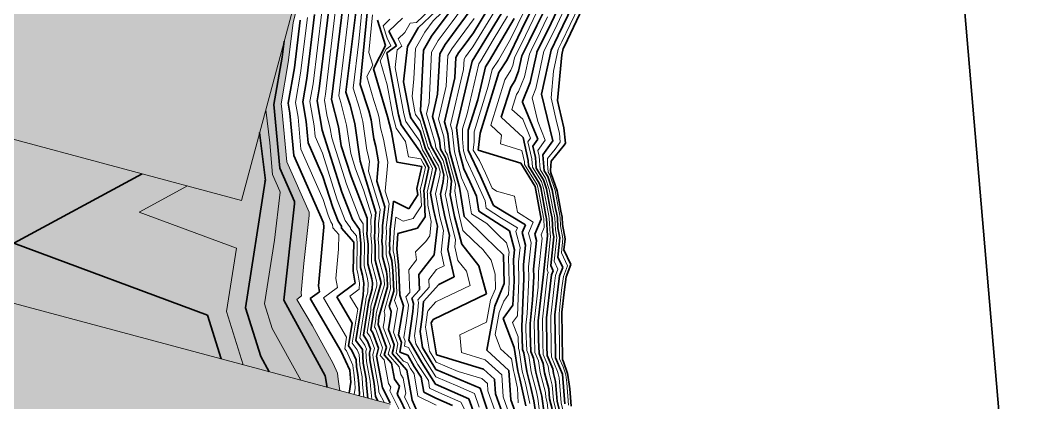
# Model space of a CAD drawing. Header units: millimetres. Extents: x -859836 to 307983, y -308065 to 649894.
# Drawn here: x -46327 to 135206, y 447267 to 515601 of the extents above; entities that cross this region are included whole.
import ezdxf

# ---------------------------------------------------------------- set-up
doc = ezdxf.new("R2010")
doc.units = ezdxf.units.MM
for name, color, linetype, lineweight in [('A-DETL-GENF', 92, 'Continuous', 9), ('A-DETL-MBND', 5, 'Continuous', 9), ('A-DETL-THIN', 151, 'Continuous', 9), ('C-TOPO', 7, 'Continuous', 9), ('C-TOPO-MAJR', 7, 'Continuous', 35), ('C-TOPO-MINR', 7, 'Continuous', 9)]:
    doc.layers.add(name, color=color, linetype=linetype, lineweight=lineweight)

msp = doc.modelspace()

# ---------------------------------------------------------------- hatches: boundary and pattern name
at = {"layer": 'A-DETL-GENF'}
for points in [[(-6839, 483415), (23495, 596621), (-46317, 615327), (-54600, 584415), (-124433, 603126), (-137374, 554830), (-67541, 536118), (-76651, 502121), (-20466, 487066)], [(-19570, 300160), (19771, 446981), (-49147, 465447), (-77617, 359195), (-96189, 364172), (-101365, 344853), (-117849, 349270), (-123543, 328019), (-20466, 300400)]]:
    msp.add_hatch(color=8, dxfattribs=at).paths.add_polyline_path(points)
at = {"layer": 'A-DETL-MBND', "transparency": 33554585}
h = msp.add_hatch(color=1, dxfattribs=at)
h.paths.add_polyline_path([(-759872, -147838), (-751409, -147225), (-749609, -147143), (-733854, -145290), (-730653, -145570), (-721745, -145172), (-720814, -144887), (-719370, -144842), (-700946, -141995), (-695529, -141498), (-691142, -140868), (-678862, -139709), (-676064, -138561), (-673339, -137902), (-666588, -136592), (-665513, -135889), (-664558, -135218), (-662197, -133772), (-661519, -132852), (-659949, -130928), (-651084, -125443), (-650822, -125228), (-650213, -124939), (-646382, -122722), (-642214, -121295), (-640352, -120839), (-632919, -116639), (-632407, -116545), (-631232, -115977), (-624031, -110102), (-618435, -105784), (-615716, -103869), (-610671, -99638), (-609303, -97431), (-608187, -95168), (-606545, -92038), (-605546, -89814), (-602862, -83094), (-597357, -72506), (-595184, -69076), (-591888, -62294), (-588957, -58521), (-588686, -57663), (-586782, -51788), (-586421, -50671), (-585891, -49261), (-584837, -42142), (-583168, -34750), (-583236, -29503), (-581474, -24626), (-579291, -20446), (-577288, -10529), (-577844, -8379), (-576716, -5129), (-576923, -622), (-576761, 3433), (-577514, 8400), (-584433, 17478), (-591451, 26894), (-592059, 27631), (-594253, 29365), (-596698, 31520), (-606682, 39522), (-614114, 48456), (-617877, 53657), (-619367, 54812), (-621388, 57245), (-626371, 64609), (-630225, 76139), (-631882, 80641), (-631321, 82021), (-631047, 88615), (-629216, 99080), (-628971, 99848), (-627656, 101469), (-625202, 104951), (-622310, 108328), (-621916, 108853), (-618287, 112790), (-616954, 119597), (-611965, 123985), (-607391, 123672), (-603528, 125761), (-599346, 128280), (-596175, 130112), (-593901, 131920), (-587341, 139484), (-579017, 149394), (-573792, 168423), (-559581, 167597), (-555765, 171191), (-554261, 171958), (-551262, 173126), (-545079, 176205), (-536568, 178750), (-529133, 181370), (-526344, 189128), (-597518, 189128), (-597518, 207194), (-600686, 199575), (-609478, 188948), (-615919, 179175), (-616544, 177848), (-622914, 167950), (-630994, 157392), (-633191, 154309), (-645163, 133248), (-651286, 125168), (-651764, 119294), (-657364, 118029), (-668886, 104497), (-672322, 98230), (-678809, 91777), (-686744, 84898), (-689449, 82017), (-695207, 77404), (-695380, 71893), (-694273, 69271), (-689492, 45636), (-683652, 33844), (-677737, 19772), (-662028, -2904), (-651984, -24980), (-650691, -30222), (-651908, -42347), (-653635, -63919), (-656698, -68818), (-662024, -76036), (-666896, -86650), (-667567, -88913), (-681751, -105555), (-682213, -106748), (-682594, -107406), (-685917, -108622), (-692036, -110612), (-701719, -112727), (-713390, -117126), (-713858, -117303), (-715899, -118114), (-726309, -122425), (-732752, -123814), (-746954, -124818), (-750353, -125277), (-753407, -127865), (-764669, -132928), (-770641, -133394), (-784358, -129387), (-766211, -147534), (-765162, -147452), (-761763, -147700)])
h.paths.add_polyline_path([(-165073, -63985), (-152433, -63128), (-147212, -62558), (-145468, -61769), (-136004, -54982), (-133768, -53767), (-129949, -51511), (-119584, -45141), (-108212, -38110), (-106147, -37513), (-103534, -36430), (-95440, -33679), (-85435, -28121), (-81217, -27620), (-70310, -23490), (-69569, -23057), (-66354, -22120), (-63531, -20738), (-60354, -18737), (-51173, -14112), (-47726, -11549), (-46080, -8030), (-42098, 1247), (-71582, -3952), (-102491, 171344), (-31433, 183873), (-10665, 66090), (-8344, 71188), (-5480, 80840), (-4976, 82926), (-4345, 84088), (-2338, 91567), (-1942, 95428), (-648, 97607), (-1071, 98220), (-2510, 100800), (-3468, 101999), (-4531, 105589), (-4872, 106391), (-4883, 106838), (-4266, 108209), (-3836, 109670), (-3397, 110774), (-3406, 111243), (-3028, 112006), (-3263, 112804), (-5003, 115819), (-4795, 118868), (-5263, 125250), (-6517, 126820), (-6835, 127207), (-7506, 127369), (-7948, 127596), (-9992, 128520), (-10488, 129121), (-11669, 131806), (-11797, 132101), (-12046, 133135), (-12559, 133970), (-14267, 135969), (-16205, 140122), (-18451, 143457), (-18982, 145256), (-19057, 146525), (-18964, 150253), (-18988, 154876), (-19576, 155921), (-19786, 160906), (-20496, 162914), (-20826, 165369), (-20799, 166915), (-20107, 172970), (-19517, 173820), (-19312, 174558), (-18670, 176101), (-17060, 179067), (-15517, 180705), (-13911, 185702), (-4262, 188301), (-1645, 188923), (-105, 188210), (8503, 183584), (10926, 183912), (12005, 184043), (13640, 184361), (15131, 185109), (17172, 186245), (21649, 186967), (26966, 189922), (27822, 190382), (28403, 191056), (32119, 193617), (35169, 195832), (37685, 197143), (44902, 200225), (45756, 200160), (48502, 199127), (50290, 198574), (51191, 198365), (51921, 198324), (52221, 198344), (54759, 197846), (56032, 196790), (56464, 196469), (57692, 196367), (59108, 196361), (60941, 197154), (66233, 199839), (70130, 201192), (73048, 200979), (76924, 206128), (82127, 208080), (85344, 208780), (86075, 208372), (88573, 207914), (89729, 206890), (91276, 205317), (93776, 203937), (94137, 202344), (94391, 199786), (122336, 197831), (121797, 189716), (125647, 199482), (126089, 201383), (126324, 204787), (126905, 208036), (127554, 210427), (128482, 214073), (128746, 220996), (128473, 222544), (126624, 223852), (126936, 229764), (121612, 232554), (119877, 233364), (114690, 236608), (111762, 238823), (110636, 246522), (110029, 247546), (108783, 253509), (107371, 255011), (105531, 255323), (97841, 258447), (94527, 260036), (90352, 264357), (89017, 265316), (86132, 267662), (83932, 268416), (81219, 269590), (78181, 270815), (77485, 271254), (76016, 271688), (70070, 272996), (65720, 273763), (60235, 273305), (58972, 273395), (52899, 270581), (50487, 269940), (48782, 269681), (44888, 271379), (44155, 271664), (36008, 276151), (32279, 278102), (30572, 279889), (26209, 282046), (25647, 282628), (25305, 282619), (16014, 287701), (12948, 288678), (12218, 290013), (5109, 293561), (1173, 293491), (996, 295848), (-846, 297677), (-3706, 301772), (-4254, 303671), (-5166, 310755), (-5514, 312595), (-5824, 313912), (-11263, 323566), (-11006, 329168), (-11128, 331667), (-19570, 300160), (-119951, 327057), (-119803, 323213), (-126677, 316885), (-131916, 309583), (-138039, 307127), (-139811, 306218), (-145009, 304770), (-152454, 299923), (-155529, 293631), (-156974, 291356), (-164244, 289138), (-169538, 285729), (-171473, 283227), (-175794, 279460), (-179077, 276921), (-181978, 270226), (-183799, 266060), (-186962, 261812), (-188195, 260364), (-189518, 257544), (-192219, 254304), (-192584, 253707), (-193666, 250905), (-195467, 243388), (-196196, 242827), (-194515, 241920), (-193117, 240272), (-191870, 238552), (-189445, 238099), (-187379, 238829), (-181196, 237496), (-175260, 234188), (-174712, 233864), (-173921, 232781), (-172965, 231563), (-172393, 230212), (-171401, 229395), (-170346, 228036), (-168731, 226171), (-166947, 224795), (-166149, 223746), (-163251, 221790), (-159390, 213002), (-157244, 207107), (-158125, 203750), (-158684, 200374), (-157805, 198095), (-156223, 195786), (-156238, 193540), (-155648, 190949), (-154491, 184489), (-154880, 182143), (-154447, 180199), (-153070, 178898), (-149834, 176505), (-139965, 171530), (-138126, 170600), (-129357, 164765), (-128806, 164582), (-125625, 162125), (-121962, 159155), (-118169, 147987), (-115529, 142356), (-110100, 136364), (-104170, 130983), (-102874, 130179), (-102493, 125049), (-102587, 124307), (-102565, 123298), (-101236, 116731), (-101075, 108354), (-100903, 103207), (-100752, 100763), (-102347, 94828), (-103663, 92538), (-105020, 75873), (-113779, 78871), (-115927, 80336), (-116767, 79773), (-118030, 78279), (-120019, 71407), (-121727, 70570), (-124911, 67739), (-132123, 62869), (-134503, 61669), (-142143, 63655), (-144511, 65162), (-146330, 66255), (-93930, -25754), (-156629, -61462), (-204703, 22951), (-203169, 15882), (-200858, 9097), (-201011, 7340), (-201672, 4283), (-201800, 3453), (-202205, -1962), (-203074, -4336), (-205085, -7779), (-205398, -8805), (-204303, -12916), (-199204, -23507), (-197559, -24806), (-188446, -36297), (-186232, -39786), (-180001, -45528), (-178692, -50309), (-178316, -54011), (-176500, -58311), (-174921, -60229), (-168457, -62865), (-166443, -63531)])
h.paths.add_polyline_path([(-36382, 9575), (-36325, 9655), (-34497, 11838), (-31400, 15158), (-30158, 17103), (-28972, 19503), (-28725, 20204), (-24454, 28194), (-23969, 29653), (-22045, 35862), (-19945, 43004), (-18884, 49386), (-18505, 51142), (-18308, 51427), (-16088, 53703), (-14034, 56286), (-13124, 58389), (-12183, 60477), (-11466, 63512), (-44854, 57625), (-36383, 9584)])
h.paths.add_polyline_path([(-209307, 23977), (-205832, 24933), (-214036, 39337), (-155029, 72942), (-156196, 75860), (-157267, 77483), (-160083, 79252), (-162327, 81007), (-168562, 82322), (-171974, 82266), (-174895, 81970), (-178745, 82443), (-179832, 82459), (-182806, 83026), (-187870, 82820), (-190987, 82764), (-196740, 84867), (-206215, 90085), (-217797, 93191), (-220523, 94762), (-239193, 68099), (-236586, 66371), (-231472, 54327), (-229323, 51595), (-228392, 47968), (-224245, 38986), (-223941, 37016), (-223700, 36083), (-223413, 35510), (-223235, 34196), (-219932, 30913), (-219720, 30002), (-218890, 29933), (-218583, 30355), (-217413, 29932), (-217322, 28983), (-216667, 27680), (-215596, 26462), (-211752, 24276), (-211629, 24261)])
h.paths.add_polyline_path([(-104493, 32511), (-108740, 34478), (-111033, 34745), (-118279, 38197), (-121109, 39560), (-122686, 40146), (-124886, 42576), (-127774, 45075), (-127284, 49019), (-127353, 51467), (-126249, 53628), (-124638, 56522), (-122874, 56919), (-121333, 61662), (-118149, 64493), (-116851, 64289), (-109895, 61749), (-101431, 62897), (-97222, 57624), (-96994, 51839), (-95461, 45135), (-95182, 39024), (-97809, 35660), (-102505, 32673), (-103546, 32588)])
h.paths.add_polyline_path([(113952, 54850), (115144, 57676), (119371, 59200), (123981, 58308), (134122, 70221), (135206, 75484), (130794, 79482), (129640, 81238), (129018, 81691), (127052, 82907), (123829, 87412), (118436, 89438), (114649, 87913), (114523, 86104), (79787, 88533), (80974, 86559), (82982, 83414), (85870, 80693), (86415, 79732), (87156, 79254), (93254, 77937), (101112, 77088), (101690, 76657), (110303, 71926), (111655, 70038), (112330, 66003), (112029, 63955), (112025, 61722), (110833, 58895), (111202, 55882), (113573, 54992)])
h.paths.add_polyline_path([(46473, 90893), (46450, 90966), (46450, 90942)])
h.paths.add_polyline_path([(114914, 91699), (116742, 96586), (117222, 99339), (116281, 100813), (115714, 103134), (115083, 94112)])
h.paths.add_polyline_path([(77815, 91772), (81254, 140961), (77947, 134003), (77391, 132850), (76263, 127858), (75504, 126378), (70686, 116776), (69491, 114040), (69325, 112455), (69905, 111212), (72496, 104740), (73767, 102718), (74214, 102059), (75304, 98529), (75680, 97769), (77652, 92229)])
h.paths.add_polyline_path([(-430559, 174792), (-396358, 223636), (-410299, 232491), (-417613, 235355), (-425156, 238606), (-444149, 250578), (-452510, 252436), (-452510, 191303), (-451929, 191053), (-450916, 184024), (-444554, 181215), (-442283, 180124), (-434174, 176436)])
h.paths.add_polyline_path([(-462933, 188895), (-462489, 189128), (-463513, 189128)])
h.paths.add_polyline_path([(20902, 189411), (-15527, 199172), (-17080, 193377), (-157146, 230908), (-144206, 279204), (-133097, 276228), (-125333, 305205), (85106, 248818), (77341, 219841), (66233, 222817), (60021, 199635), (26079, 208730), (21836, 192894)])
h.paths.add_polyline_path([(-305163, 308526), (-297168, 312758), (-330807, 321772), (-305961, 308938)])
h.paths.add_polyline_path([(-101365, 344853), (-99267, 352685), (-106132, 348019), (-107260, 346432), (-107015, 346367)])
h.paths.add_polyline_path([(-77617, 359195), (-72055, 379953), (-74944, 376393), (-78127, 372078), (-79002, 371144), (-83284, 366025), (-86114, 364172), (-90178, 362561), (-78095, 359323)])
h.paths.add_polyline_path([(-70949, 384081), (-49147, 465447), (10755, 449396), (10427, 451476), (10340, 452557), (9561, 454240), (5848, 461010), (3088, 465731), (3916, 466341), (3829, 466873), (4301, 472115), (5273, 480727), (5235, 481311), (1254, 490409), (398, 499801), (248, 500675), (1538, 508051), (2399, 515172), (5336, 526780), (6042, 528818), (11319, 535892), (14764, 542803), (21028, 556609), (22026, 559450), (25679, 567225), (23762, 595967), (26857, 602002), (42608, 602571), (44738, 607162), (48181, 613963), (49550, 615647), (53154, 622325), (47956, 649894), (47874, 649894), (42817, 647426), (40858, 646138), (35158, 640491), (29786, 634475), (27764, 633773), (23010, 631806), (12648, 627092), (6576, 623443), (5459, 622546), (3132, 622423), (937, 621697), (-3757, 621182), (-10336, 620725), (-17509, 618636), (-20466, 617651), (-26978, 615727), (-29360, 614862), (-36198, 612616), (23495, 596621), (-6839, 483415), (-62468, 498321), (-61154, 491830), (-59928, 489468), (-56843, 481884), (-56752, 481249), (-55996, 465839), (-55728, 464742), (-55062, 458604), (-54604, 453643), (-54849, 452204), (-55585, 448717), (-57347, 441004), (-59178, 436511), (-62836, 421846), (-64420, 417337), (-65373, 414138), (-67663, 409612), (-67833, 408961), (-68221, 406728), (-67446, 402371), (-67164, 401641), (-67454, 400728), (-68102, 398277), (-69211, 394395), (-69530, 393435), (-70271, 388744), (-70595, 386619)])
h.paths.add_polyline_path([(-72390, 518021), (-67541, 536118), (-118601, 549800), (-111350, 544573), (-102792, 541248), (-98322, 538930), (-89693, 534294), (-86179, 534292), (-80614, 527648), (-74938, 522052), (-72698, 518856)])
h.paths.add_polyline_path([(-136180, 559285), (-135118, 563249), (-136667, 559600)])
h.paths.add_polyline_path([(-54600, 584415), (-47886, 609472), (-50553, 609641), (-55313, 609698), (-62008, 606325), (-64948, 609251), (-80643, 608301), (-83770, 607896), (-87388, 606897), (-94432, 606828), (-97621, 607514), (-101540, 606576), (-111704, 601349), (-115028, 602044), (-116464, 600991), (-56960, 585047)])
h.paths.add_polyline_path([(-105893, 632098), (-77034, 642660), (-60117, 645580), (-52045, 639137), (-36907, 649894), (-98339, 649894), (-105228, 633665)])

# ---------------------------------------------------------------- linework, layer by layer
at = {"layer": 'A-DETL-THIN'}
for p, q in [((-6839, 483415), (23495, 596621)), ((-76651, 502121), (-6839, 483415)), ((19771, 446981), (-49147, 465447))]:
    msp.add_line(p, q, dxfattribs=at)
at = {"layer": 'C-TOPO', "lineweight": 35}
for p, q in [((129181, 436984), (118872, 558056)), ((54083, 517794), (50841, 510978)), ((50648, 510589), (50395, 509412)), ((50841, 510978), (50648, 510589)), ((50395, 509412), (49636, 501242)), ((49636, 501242), (49933, 499988)), ((49933, 499988), (50779, 496384)), ((50779, 496384), (51060, 493665)), ((50792, 493294), (48463, 490404)), ((51060, 493665), (50792, 493294)), ((48463, 490404), (48379, 488760)), ((48379, 488760), (48416, 488328)), ((48416, 488328), (48513, 488173)), ((48513, 488173), (49531, 485115)), ((49531, 485115), (50017, 482491)), ((50017, 482491), (50242, 481479)), ((50242, 481479), (50434, 480422)), ((50434, 480422), (50504, 479105)), ((50504, 479105), (50987, 476558)), ((50987, 476558), (50780, 474588)), ((50780, 474588), (52013, 471955)), ((52013, 471955), (51163, 469779)), ((51163, 469779), (50813, 466996)), ((50813, 466996), (50417, 463416)), ((50417, 463416), (50515, 455107)), ((50515, 455107), (50519, 454984)), ((50519, 454984), (50705, 454546)), ((50705, 454546), (51413, 452455)), ((51413, 452455), (51485, 452200)), ((51485, 452200), (51841, 449714)), ((51841, 449714), (52081, 446642))]:
    msp.add_line(p, q, dxfattribs=at)
at = {"layer": 'C-TOPO-MAJR'}
for p, q in [((11824, 502781), (13876, 519498)), ((43214, 513913), (45948, 519523)), ((7054, 503333), (8775, 517575)), ((9260, 501445), (11326, 518537)), ((14388, 504117), (15658, 517550)), ((31500, 513937), (34870, 518465)), ((34617, 513388), (37202, 517622)), ((48490, 515084), (50174, 518625)), ((49760, 512865), (52287, 518176)), ((2641, 507107), (3674, 515653)), ((4847, 505220), (6224, 516614)), ((18873, 511111), (17439, 515601)), ((19507, 513683), (21911, 515983)), ((24709, 514238), (27893, 517247)), ((27123, 512756), (30068, 516750)), ((34365, 508312), (39535, 516779)), ((37492, 508433), (41867, 515936)), ((45920, 514678), (47219, 517304)), ((22798, 510914), (24709, 514238)), ((29537, 511275), (31500, 513937)), ((40619, 508554), (43214, 513913)), ((44561, 511890), (45920, 514678)), ((45923, 509895), (48490, 515084)), ((20835, 511013), (19507, 513683)), ((25690, 510264), (27123, 512756)), ((32933, 511125), (34617, 513388)), ((48477, 510270), (49760, 512865)), ((435, 508994), (780, 511848)), ((16755, 506954), (18873, 511111)), ((19122, 509791), (20835, 511013)), ((22131, 504599), (22798, 510914)), ((25141, 499407), (25690, 510264)), ((28581, 509613), (29537, 511275)), ((31951, 509793), (32933, 511125)), ((43271, 509227), (44561, 511890)), ((46791, 502420), (48477, 510270)), ((-1040, 500566), (435, 508994)), ((21203, 498733), (19122, 509791)), ((28215, 502375), (28581, 509613)), ((31290, 505344), (31473, 508962)), ((31473, 508962), (31951, 509793)), ((31574, 496446), (34365, 508312)), ((36761, 507302), (37492, 508433)), ((39156, 506291), (40619, 508554)), ((42676, 506509), (43271, 509227)), ((44733, 504465), (45903, 509802)), ((45903, 509802), (45923, 509895)), ((1535, 500785), (2641, 507107)), ((19234, 498396), (16755, 506954)), ((35365, 501369), (36761, 507302)), ((41984, 504789), (42676, 506509)), ((4110, 501005), (4847, 505220)), ((29430, 497433), (31290, 505344)), ((35783, 495445), (39156, 506291)), ((41257, 503664), (41984, 504789)), ((6685, 501225), (7054, 503333)), ((15909, 499412), (14388, 504117)), ((23172, 499070), (22131, 504599)), ((39581, 498273), (41257, 503664)), ((43374, 501084), (44733, 504465)), ((7587, 495981), (6685, 501225)), ((10499, 496584), (9260, 501445)), ((12585, 500429), (11824, 502781)), ((27285, 498420), (28215, 502375)), ((33679, 495945), (35365, 501369)), ((43397, 500985), (43374, 501084)), ((48768, 494057), (46791, 502420)), ((-3, 489196), (-1040, 500566)), ((1836, 499037), (1535, 500785)), ((4711, 497509), (4110, 501005)), ((13410, 497188), (12585, 500429)), ((16322, 497792), (15909, 499412)), ((27035, 493093), (25141, 499407)), ((46117, 494364), (43397, 500985)), ((2527, 491458), (1836, 499037)), ((5057, 493719), (4711, 497509)), ((16804, 494402), (16322, 497792)), ((19949, 495676), (19234, 498396)), ((21680, 496920), (21203, 498733)), ((23410, 498164), (23172, 499070)), ((25076, 495814), (23410, 498164)), ((28548, 494211), (27285, 498420)), ((30061, 495329), (29430, 497433)), ((43465, 494671), (39581, 498273)), ((11102, 484918), (7587, 495981)), ((10981, 493195), (10499, 496584)), ((14374, 490409), (13410, 497188)), ((20950, 490225), (19949, 495676)), ((25012, 492220), (21680, 496920)), ((26023, 492657), (25076, 495814)), ((32041, 492194), (31574, 496446)), ((33677, 492366), (33679, 495945)), ((-2543, 486997), (-3579, 495580)), ((17162, 493043), (16804, 494402)), ((28720, 492558), (28548, 494211)), ((30405, 492022), (30061, 495329)), ((35456, 492381), (35783, 495445)), ((44356, 490565), (43465, 494671)), ((45224, 493128), (46117, 494364)), ((46984, 491584), (48768, 494057)), ((7708, 487704), (5057, 493719)), ((12738, 487663), (10981, 493195)), ((17662, 490317), (17162, 493043)), ((25926, 490680), (25012, 492220)), ((26480, 491887), (26023, 492657)), ((28770, 490082), (27035, 493093)), ((29588, 491052), (28720, 492558)), ((32086, 485793), (30405, 492022)), ((32881, 489079), (32041, 492194)), ((35842, 487775), (33677, 492366)), ((43043, 490056), (35456, 492381)), ((45670, 491075), (45224, 493128)), ((7829, 479427), (2527, 491458)), ((17182, 481276), (14374, 490409)), ((17359, 486857), (17662, 490317)), ((25372, 489474), (20950, 490225)), ((26662, 489293), (25926, 490680)), ((27952, 489112), (26480, 491887)), ((30708, 486899), (29588, 491052)), ((44438, 489607), (44356, 490565)), ((45834, 489159), (45670, 491075)), ((47230, 488710), (46984, 491584)), ((2641, 483195), (-3, 489196)), ((24495, 485564), (25372, 489474)), ((26223, 487338), (26662, 489293)), ((26946, 484682), (27952, 489112)), ((29330, 488005), (28770, 490082)), ((33964, 486784), (32881, 489079)), ((45621, 485908), (43043, 490056)), ((46372, 486496), (44438, 489607)), ((47123, 487084), (45834, 489159)), ((47874, 487673), (47230, 488710)), ((-47465, 475793), (-24581, 488169)), ((-6095, 464246), (-2571, 486831)), ((-2736, 486893), (-2543, 486997)), ((-2571, 486831), (-2736, 486893)), ((9465, 482172), (7708, 487704)), ((15601, 480261), (12738, 487663)), ((18763, 482291), (17359, 486857)), ((25720, 485123), (26223, 487338)), ((28701, 484559), (29205, 486774)), ((29205, 486774), (29330, 488005)), ((30457, 484435), (30708, 486899)), ((35147, 484146), (33964, 486784)), ((38209, 482498), (35842, 487775)), ((47652, 485496), (47123, 487084)), ((48668, 485290), (47874, 487673)), ((13010, 479983), (11102, 484918)), ((24657, 484413), (24495, 485564)), ((25801, 484548), (25720, 485123)), ((32974, 480535), (32086, 485793)), ((46701, 480077), (45621, 485908)), ((46637, 485702), (46372, 486496)), ((47562, 480704), (46637, 485702)), ((48424, 481331), (47652, 485496)), ((49285, 481958), (48668, 485290)), ((2666, 482807), (2641, 483195)), ((19734, 478212), (20344, 483305)), ((20344, 483305), (23041, 481909)), ((23041, 481909), (24657, 484413)), ((25999, 480453), (25801, 484548)), ((27485, 481780), (26946, 484682)), ((28971, 483108), (28701, 484559)), ((29487, 480494), (28971, 483108)), ((31230, 480514), (30457, 484435)), ((35592, 481517), (35147, 484146)), ((723, 465582), (2666, 482807)), ((10420, 479705), (9465, 482172)), ((16979, 479578), (17182, 481276)), ((18356, 478895), (18763, 482291)), ((27743, 480473), (27485, 481780)), ((41061, 477985), (35592, 481517)), ((43881, 479031), (38209, 482498)), ((48540, 480805), (48424, 481331)), ((49460, 481169), (49285, 481958)), ((49610, 480345), (49460, 481169)), ((7879, 478647), (7829, 479427)), ((11040, 478829), (10420, 479705)), ((14252, 478231), (13010, 479983)), ((15624, 478091), (15601, 480261)), ((16996, 477951), (16979, 479578)), ((24625, 478431), (25999, 480453)), ((28167, 478832), (27743, 480473)), ((30335, 477210), (29487, 480494)), ((32503, 475589), (31230, 480514)), ((36782, 476787), (32974, 480535)), ((45576, 477397), (46701, 480077)), ((47621, 480441), (47562, 480704)), ((47670, 480166), (47621, 480441)), ((47834, 477103), (47670, 480166)), ((48640, 480256), (48540, 480805)), ((48771, 477806), (48640, 480256)), ((49708, 478508), (49610, 480345)), ((6936, 468164), (7879, 478647)), ((11065, 478439), (11040, 478829)), ((13213, 475953), (11065, 478439)), ((14499, 475743), (14252, 478231)), ((15588, 477523), (15624, 478091)), ((15786, 475532), (15588, 477523)), ((16924, 476815), (16996, 477951)), ((18260, 476107), (18368, 477810)), ((18368, 477810), (18356, 478895)), ((19596, 475399), (19740, 477670)), ((19740, 477670), (19734, 478212)), ((20933, 474691), (21112, 477529)), ((24625, 478431), (21112, 477529)), ((27583, 473704), (28167, 478832)), ((41961, 474562), (41061, 477985)), ((43319, 477691), (43881, 479031)), ((43918, 475409), (43319, 477691)), ((48940, 476912), (48771, 477806)), ((50046, 476721), (49708, 478508)), ((-12912, 462909), (-47465, 475793)), ((13150, 470746), (13213, 475953)), ((14447, 471403), (14499, 475743)), ((17073, 475322), (16924, 476815)), ((18359, 475112), (18260, 476107)), ((30043, 474647), (30335, 477210)), ((40003, 473714), (36782, 476787)), ((45336, 471117), (45876, 476256)), ((45876, 476256), (45576, 477397)), ((47114, 470251), (47834, 477103)), ((48400, 471773), (48940, 476912)), ((49686, 473294), (50046, 476721)), ((15744, 472061), (15786, 475532)), ((17041, 472719), (17073, 475322)), ((18338, 473376), (18359, 475112)), ((19646, 474902), (19596, 475399)), ((19635, 474034), (19646, 474902)), ((20003, 472693), (19635, 474034)), ((21245, 471890), (20933, 474691)), ((31144, 469757), (30043, 474647)), ((35573, 471736), (32503, 475589)), ((41781, 472849), (41961, 474562)), ((43558, 471983), (43918, 475409)), ((16480, 469379), (15744, 472061)), ((18145, 468696), (17041, 472719)), ((19074, 470694), (18338, 473376)), ((20212, 470825), (20003, 472693)), ((24832, 470152), (27583, 473704)), ((40111, 468545), (40003, 473714)), ((41862, 468972), (41781, 472849)), ((50552, 471447), (49686, 473294)), ((13495, 468620), (13150, 470746)), ((14815, 470062), (14447, 471403)), ((19178, 469760), (19074, 470694)), ((20371, 467223), (20212, 470825)), ((21484, 466487), (21245, 471890)), ((36928, 466711), (35573, 471736)), ((43613, 469398), (43558, 471983)), ((45363, 469825), (45336, 471117)), ((46193, 461924), (47114, 470251)), ((48833, 470849), (48400, 471773)), ((48534, 470086), (48833, 470849)), ((49955, 469920), (50552, 471447)), ((10185, 466177), (13495, 468620)), ((15045, 468645), (14815, 470062)), ((14917, 466475), (15045, 468645)), ((16595, 468670), (16480, 469379)), ((16531, 467585), (16595, 468670)), ((16758, 463860), (18145, 468696)), ((19258, 467960), (19178, 469760)), ((24951, 467450), (24832, 470152)), ((25700, 465352), (28418, 468414)), ((28418, 468414), (31144, 469757)), ((38435, 464498), (40111, 468545)), ((41670, 464711), (41862, 468972)), ((43228, 460877), (43613, 469398)), ((45171, 465564), (45363, 469825)), ((47675, 462447), (48412, 469109)), ((48412, 469109), (48534, 470086)), ((49709, 467967), (49955, 469920)), ((5454, 465880), (7109, 467101)), ((7109, 467101), (6936, 468164)), ((15837, 465167), (16531, 467585)), ((17678, 462553), (19258, 467960)), ((19581, 464520), (20371, 467223)), ((23592, 465920), (24951, 467450)), ((27389, 462144), (36928, 466711)), ((49157, 462971), (49709, 467967)), ((8148, 452043), (723, 465582)), ((10973, 456437), (5454, 465880)), ((12945, 461456), (10185, 466177)), ((13623, 458361), (14917, 466475)), ((14949, 459322), (15811, 464732)), ((15811, 464732), (15837, 465167)), ((22140, 464594), (21484, 466487)), ((23920, 464973), (23592, 465920)), ((23782, 463574), (23920, 464973)), ((25423, 462555), (25700, 465352)), ((44710, 461400), (45171, 465564)), ((-3373, 455520), (-6095, 464246)), ((16274, 460284), (16705, 462989)), ((16705, 462989), (16758, 463860)), ((19421, 460317), (19869, 462920)), ((19909, 463573), (19581, 464520)), ((19869, 462920), (19909, 463573)), ((21243, 459388), (22140, 464594)), ((23066, 458460), (23782, 463574)), ((36976, 456625), (38435, 464498)), ((39943, 462286), (41670, 464711)), ((49238, 456118), (49157, 462971)), ((-10471, 455084), (-12912, 462909)), ((12298, 457399), (12945, 461456)), ((17599, 461246), (17678, 462553)), ((19101, 457152), (17599, 461246)), ((25065, 459997), (25423, 462555)), ((27065, 461535), (27389, 462144)), ((27065, 461535), (27993, 455847)), ((41905, 457154), (39943, 462286)), ((44731, 459687), (44710, 461400)), ((46233, 458497), (46193, 461924)), ((47735, 457308), (47675, 462447)), ((15708, 458271), (14949, 459322)), ((16653, 459758), (16274, 460284)), ((17655, 457029), (16653, 459758)), ((20423, 457588), (19421, 460317)), ((21744, 458024), (21243, 459388)), ((25529, 457153), (25065, 459997)), ((43378, 456783), (43228, 460877)), ((44850, 456412), (44731, 459687)), ((14762, 456784), (13623, 458361)), ((16208, 456907), (15708, 458271)), ((20288, 456734), (20423, 457588)), ((21474, 456317), (21744, 458024)), ((25358, 454452), (23066, 458460)), ((46323, 456041), (46233, 458497)), ((12532, 453071), (10973, 456437)), ((12867, 456611), (12298, 457399)), ((13647, 454928), (12867, 456611)), ((14901, 454320), (14762, 456784)), ((16016, 456176), (16208, 456907)), ((16086, 454944), (16016, 456176)), ((17271, 455568), (17655, 457029)), ((18672, 455817), (19101, 457152)), ((19997, 454313), (18672, 455817)), ((20073, 456067), (20288, 456734)), ((22723, 453057), (20073, 456067)), ((22894, 455758), (21474, 456317)), ((24040, 453755), (22894, 455758)), ((26675, 455150), (25529, 457153)), ((36395, 453255), (27993, 455847)), ((40934, 453048), (36976, 456625)), ((42529, 452937), (41905, 457154)), ((43626, 456199), (43378, 456783)), ((44125, 452825), (43626, 456199)), ((45346, 455244), (44850, 456412)), ((47067, 454289), (46323, 456041)), ((47795, 455670), (47735, 457308)), ((48788, 453334), (47795, 455670)), ((49268, 455300), (49238, 456118)), ((-1870, 452779), (-3373, 455520)), ((13716, 453696), (13647, 454928)), ((15434, 451500), (14901, 454320)), ((16886, 450714), (16086, 454944)), ((18337, 449928), (17271, 455568)), ((20530, 451493), (19997, 454313)), ((27828, 450585), (25358, 454452)), ((27910, 453216), (26675, 455150)), ((45721, 452713), (45346, 455244)), ((47317, 452602), (47067, 454289)), ((50508, 452379), (49268, 455300)), ((8469, 450009), (8148, 452043)), ((12706, 450908), (12532, 453071)), ((13983, 452286), (13716, 453696)), ((14114, 450663), (13983, 452286)), ((23632, 447697), (22723, 453057)), ((25275, 451821), (24040, 453755)), ((35813, 449885), (27910, 453216)), ((38373, 451466), (36395, 453255)), ((41256, 447770), (40934, 453048)), ((42905, 451509), (42529, 452937)), ((44875, 449969), (44125, 452825)), ((46846, 448429), (45721, 452713)), ((48067, 449746), (47317, 452602)), ((48912, 452490), (48788, 453334)), ((49288, 451062), (48912, 452490)), ((50925, 447037), (50508, 452379)), ((12387, 448959), (12706, 450908)), ((14269, 448873), (14114, 450663)), ((15522, 450418), (15434, 451500)), ((15726, 448064), (15522, 450418)), ((16929, 450173), (16886, 450714)), ((21401, 450190), (20530, 451493)), ((25730, 449141), (25275, 451821)), ((33782, 447955), (27828, 450585)), ((38535, 448827), (38373, 451466)), ((43978, 446713), (42905, 451509)), ((49566, 447501), (49288, 451062)), ((14204, 448472), (14269, 448873)), ((17085, 448382), (16929, 450173)), ((19732, 447267), (18337, 449928)), ((20984, 448812), (21401, 450190)), ((21682, 447482), (20984, 448812)), ((27902, 448078), (25730, 449141)), ((37423, 444925), (35813, 449885)), ((41064, 441894), (38535, 448827)), ((45412, 447571), (44875, 449969)), ((47228, 445334), (46846, 448429)), ((48206, 447965), (48067, 449746)), ((17501, 447589), (17085, 448382)), ((22338, 446070), (21682, 447482)), ((24506, 445814), (23632, 447697)), ((30878, 446763), (27902, 448078)), ((35896, 442051), (33782, 447955)), ((42521, 444303), (41256, 447770)), ((45603, 446023), (45412, 447571)), ((48663, 446183), (48206, 447965)), ((50471, 443971), (49566, 447501))]:
    msp.add_line(p, q, dxfattribs=at)
at = {"layer": 'C-TOPO-MINR'}
for p, q in [((2399, 515172), (3014, 517609)), ((8157, 502389), (10050, 518056)), ((11568, 510472), (12601, 519017)), ((14132, 511808), (14767, 518524)), ((24417, 515238), (26806, 517495)), ((30784, 515344), (32469, 517608)), ((42541, 514924), (43908, 517730)), ((49125, 513975), (51231, 518400)), ((50396, 511755), (53344, 517951)), ((3744, 506163), (4949, 516133)), ((5951, 504276), (7500, 517095)), ((15914, 509859), (16548, 516575)), ((18473, 514642), (19675, 515792)), ((27388, 515494), (28980, 516999)), ((32217, 512531), (34744, 515927)), ((34491, 510850), (38368, 517200)), ((38116, 512124), (40701, 516358)), ((43888, 512901), (45934, 517101)), ((45906, 512255), (47854, 516194)), ((1538, 508051), (2399, 515172)), ((19190, 512397), (18473, 514642)), ((22354, 513449), (23310, 515110)), ((23310, 515110), (24417, 515238)), ((25916, 513497), (27388, 515494)), ((28330, 512015), (30784, 515344)), ((41243, 512245), (42541, 514924)), ((47200, 510083), (49125, 513975)), ((19854, 511062), (19190, 512397)), ((21152, 512299), (22354, 513449)), ((21816, 510963), (21152, 512299)), ((24244, 510589), (25916, 513497)), ((27135, 509938), (28330, 512015)), ((30744, 510534), (32217, 512531)), ((35929, 508372), (38116, 512124)), ((39055, 508494), (41243, 512245)), ((41945, 508890), (43888, 512901)), ((45235, 510878), (45906, 512255)), ((10542, 502113), (11568, 510472)), ((13106, 503449), (14132, 511808)), ((17939, 508373), (18998, 510451)), ((18998, 510451), (19854, 511062)), ((20627, 507195), (20960, 510353)), ((20960, 510353), (21816, 510963)), ((23969, 505161), (24244, 510589)), ((30027, 509288), (30744, 510534)), ((33649, 509718), (34491, 510850)), ((44598, 509563), (45235, 510878)), ((48911, 506533), (49754, 510458)), ((49754, 510458), (50396, 511755)), ((16631, 507614), (15914, 509859)), ((19178, 504094), (17939, 508373)), ((26678, 500891), (27135, 509938)), ((29753, 503859), (30027, 509288)), ((32828, 506828), (32919, 508637)), ((32919, 508637), (33158, 509053)), ((33158, 509053), (33649, 509718)), ((35563, 507807), (35929, 508372)), ((37958, 506796), (39055, 508494)), ((41647, 507532), (41945, 508890)), ((43705, 505487), (44598, 509563)), ((46347, 506111), (47200, 510083)), ((248, 500675), (1538, 508051)), ((15572, 505536), (16631, 507614)), ((22187, 498901), (20627, 507195)), ((30502, 496940), (32828, 506828)), ((33469, 498908), (35563, 507807)), ((37260, 503830), (37958, 506796)), ((40206, 504978), (41301, 506671)), ((41301, 506671), (41647, 507532)), ((48465, 501727), (48911, 506533)), ((2823, 500895), (3744, 506163)), ((16811, 501256), (15572, 505536)), ((23636, 502003), (23969, 505161)), ((37682, 496859), (40206, 504978)), ((42666, 502906), (43705, 505487)), ((45762, 503442), (46347, 506111)), ((5398, 501115), (5951, 504276)), ((14247, 499921), (13106, 503449)), ((20218, 498564), (19178, 504094)), ((28357, 497927), (29753, 503859)), ((34731, 495695), (37260, 503830)), ((42307, 502350), (42666, 502906)), ((45082, 501752), (45762, 503442)), ((6149, 496745), (5398, 501115)), ((7973, 501335), (8157, 502389)), ((8423, 498713), (7973, 501335)), ((10922, 500937), (10542, 502113)), ((17571, 498904), (16811, 501256)), ((24156, 499239), (23636, 502003)), ((41479, 499688), (42307, 502350)), ((46083, 497521), (45082, 501752)), ((49453, 497545), (48465, 501727)), ((-1784, 493723), (-2497, 499621)), ((398, 499801), (248, 500675)), ((1262, 490327), (398, 499801)), ((3273, 498273), (2823, 500895)), ((11954, 496886), (10922, 500937)), ((14866, 497490), (14247, 499921)), ((24275, 498785), (24156, 499239)), ((26213, 498914), (26678, 500891)), ((43398, 497909), (41479, 499688)), ((3792, 492589), (3273, 498273)), ((9043, 496283), (8423, 498713)), ((15589, 492406), (14866, 497490)), ((17778, 498094), (17571, 498904)), ((18019, 496399), (17778, 498094)), ((20815, 496298), (20218, 498564)), ((22545, 497542), (22187, 498901)), ((25044, 494017), (22545, 497542)), ((25108, 497610), (24275, 498785)), ((26529, 492875), (25108, 497610)), ((27791, 493652), (26213, 498914)), ((29304, 494770), (28357, 497927)), ((32626, 496196), (33469, 498908)), ((44791, 494518), (43398, 497909)), ((47442, 494210), (46083, 497521)), ((49951, 495426), (49453, 497545)), ((6322, 494850), (6149, 496745)), ((9284, 494588), (9043, 496283)), ((12677, 491802), (11954, 496886)), ((18556, 494360), (18019, 496399)), ((22481, 493948), (20815, 496298)), ((30818, 495887), (30502, 496940)), ((30990, 494234), (30818, 495887)), ((32626, 494406), (32626, 496196)), ((34730, 493905), (34731, 495695)), ((39624, 495058), (37682, 496859)), ((7647, 491842), (6322, 494850)), ((11920, 486291), (9284, 494588)), ((19306, 490271), (18556, 494360)), ((22981, 491223), (22481, 493948)), ((25518, 492439), (25044, 494017)), ((29563, 492290), (29304, 494770)), ((31223, 492108), (30990, 494234)), ((32859, 492280), (32626, 494406)), ((34566, 492374), (34730, 493905)), ((39461, 493526), (39624, 495058)), ((44345, 493899), (44791, 494518)), ((45013, 490820), (44345, 493899)), ((46104, 492356), (47442, 494210)), ((49224, 492590), (50116, 493826)), ((50116, 493826), (49951, 495426)), ((-1268, 488066), (-1784, 493723)), ((7768, 483565), (3792, 492589)), ((15768, 491726), (15589, 492406)), ((26203, 491284), (25518, 492439)), ((26758, 492490), (26529, 492875)), ((27493, 491102), (26758, 492490)), ((27877, 492825), (27791, 493652)), ((29179, 490567), (27877, 492825)), ((29996, 491537), (29563, 492290)), ((32483, 487436), (31223, 492108)), ((33279, 490723), (32859, 492280)), ((35699, 490566), (34566, 492374)), ((43254, 492364), (39461, 493526)), ((43699, 490311), (43254, 492364)), ((46327, 491329), (46104, 492356)), ((47854, 490890), (49224, 492590)), ((5235, 481311), (1262, 490327)), ((10283, 483545), (7647, 491842)), ((13556, 489036), (12677, 491802)), ((16018, 490363), (15768, 491726)), ((15867, 488633), (16018, 490363)), ((18851, 485081), (19306, 490271)), ((25192, 490847), (22981, 491223)), ((25649, 490077), (25192, 490847)), ((27307, 489202), (26203, 491284)), ((28361, 489597), (27493, 491102)), ((30019, 487452), (29179, 490567)), ((31397, 486346), (29996, 491537)), ((34903, 487280), (33279, 490723)), ((36781, 488271), (35699, 490566)), ((43740, 489832), (43699, 490311)), ((45136, 489383), (45013, 490820)), ((46532, 488934), (46327, 491329)), ((47805, 489923), (47854, 490890)), ((14988, 485335), (13556, 489036)), ((17972, 481783), (15867, 488633)), ((25359, 486451), (26017, 489383)), ((26017, 489383), (25649, 490077)), ((27088, 488225), (27307, 489202)), ((28641, 488559), (28361, 489597)), ((28578, 487943), (28641, 488559)), ((45996, 486202), (43740, 489832)), ((46748, 486790), (45136, 489383)), ((47499, 487379), (46532, 488934)), ((47928, 488485), (47805, 489923)), ((48250, 487967), (47928, 488485)), ((48, 485080), (-1268, 488066)), ((26333, 484903), (27088, 488225)), ((27824, 484620), (28578, 487943)), ((29831, 485605), (30019, 487452)), ((33025, 486289), (32483, 487436)), ((36678, 483322), (34903, 487280)), ((37965, 485633), (36781, 488271)), ((47144, 485599), (46748, 486790)), ((48160, 485393), (47499, 487379)), ((49176, 485187), (48250, 487967)), ((-25101, 481343), (-16488, 486000)), ((-907, 476315), (60, 484886)), ((60, 484886), (48, 485080)), ((14306, 480122), (11920, 486291)), ((16391, 480769), (14988, 485335)), ((19553, 482798), (18851, 485081)), ((25107, 485344), (25359, 486451)), ((25229, 484480), (25107, 485344)), ((26373, 484615), (26333, 484903)), ((29579, 484497), (29831, 485605)), ((31271, 485114), (31397, 486346)), ((31716, 482485), (31271, 485114)), ((33616, 484969), (33025, 486289)), ((34283, 481026), (33616, 484969)), ((38751, 485078), (37965, 485633)), ((41915, 484203), (38751, 485078)), ((46129, 485805), (45996, 486202)), ((47132, 480390), (46129, 485805)), ((47993, 481017), (47144, 485599)), ((48854, 481644), (48160, 485393)), ((49716, 482271), (49176, 485187)), ((8647, 480799), (7768, 483565)), ((11715, 479844), (10283, 483545)), ((25328, 482433), (25229, 484480)), ((26472, 482567), (26373, 484615)), ((28228, 482444), (27824, 484620)), ((29714, 483772), (29579, 484497)), ((30359, 480504), (29714, 483772)), ((36901, 482008), (36678, 483322)), ((42455, 481288), (41915, 484203)), ((-7742, 474870), (-25101, 481343)), ((5273, 480727), (5235, 481311)), ((17667, 479237), (17972, 481783)), ((19045, 478554), (19553, 482798)), ((23833, 480170), (24520, 481181)), ((24520, 481181), (25328, 482433)), ((26742, 481117), (26472, 482567)), ((26871, 480463), (26742, 481117)), ((28615, 480484), (28228, 482444)), ((32102, 480525), (31716, 482485)), ((39635, 480242), (36901, 482008)), ((45291, 479554), (42455, 481288)), ((49000, 480987), (48854, 481644)), ((49920, 481351), (49716, 482271)), ((50094, 480390), (49920, 481351)), ((4301, 472115), (5273, 480727)), ((9124, 479566), (8647, 480799)), ((9435, 479128), (9124, 479566)), ((12646, 478530), (11715, 479844)), ((14926, 479246), (14306, 480122)), ((16290, 479920), (16391, 480769)), ((16310, 478021), (16290, 479920)), ((20423, 477871), (20728, 480417)), ((20728, 480417), (22076, 479719)), ((22076, 479719), (23833, 480170)), ((26791, 477078), (27083, 479642)), ((27083, 479642), (26871, 480463)), ((29251, 478021), (28615, 480484)), ((31419, 476400), (30359, 480504)), ((32739, 478062), (32102, 480525)), ((37018, 479260), (34283, 481026)), ((38922, 477386), (37018, 479260)), ((42471, 478508), (39635, 480242)), ((44448, 477544), (45291, 479554)), ((47161, 480259), (47132, 480390)), ((47186, 480121), (47161, 480259)), ((47267, 478590), (47186, 480121)), ((48080, 480623), (47993, 481017)), ((48155, 480211), (48080, 480623)), ((48302, 477455), (48155, 480211)), ((49125, 480301), (49000, 480987)), ((49239, 478157), (49125, 480301)), ((50176, 478859), (50094, 480390)), ((9472, 478543), (9435, 479128)), ((10546, 477300), (9472, 478543)), ((12659, 478335), (12646, 478530)), ((13732, 477092), (12659, 478335)), ((14920, 477877), (14938, 478161)), ((15143, 475638), (14920, 477877)), ((14938, 478161), (14926, 479246)), ((16256, 477169), (16310, 478021)), ((17592, 476461), (17682, 477880)), ((17682, 477880), (17667, 479237)), ((18928, 475753), (19054, 477740)), ((19054, 477740), (19045, 478554)), ((20265, 475045), (20426, 477600)), ((20426, 477600), (20423, 477871)), ((28813, 474175), (29251, 478021)), ((34643, 476188), (32739, 478062)), ((42190, 477838), (42471, 478508)), ((42940, 474985), (42190, 477838)), ((44897, 475833), (44448, 477544)), ((46705, 477250), (47267, 478590)), ((48387, 477008), (48302, 477455)), ((49493, 476816), (49239, 478157)), ((50599, 476625), (50176, 478859)), ((-2686, 464914), (-907, 476315)), ((10514, 474697), (10546, 477300)), ((13856, 475848), (13732, 477092)), ((13798, 471075), (13856, 475848)), ((15095, 471732), (15143, 475638)), ((16429, 475427), (16256, 477169)), ((17716, 475217), (17592, 476461)), ((19003, 475007), (18928, 475753)), ((24258, 474198), (26104, 476067)), ((26104, 476067), (26791, 477078)), ((31273, 475118), (31419, 476400)), ((36253, 474652), (34643, 476188)), ((40532, 475850), (38922, 477386)), ((40982, 474138), (40532, 475850)), ((44447, 471550), (44897, 475833)), ((46225, 470684), (46855, 476680)), ((46855, 476680), (46705, 477250)), ((47757, 471012), (48387, 477008)), ((49043, 472534), (49493, 476816)), ((50329, 474055), (50599, 476625)), ((-9503, 463577), (-7742, 474870)), ((10043, 469455), (10514, 474697)), ((16393, 472390), (16429, 475427)), ((17690, 473047), (17716, 475217)), ((18987, 473705), (19003, 475007)), ((20289, 474796), (20265, 475045)), ((20284, 474362), (20289, 474796)), ((20468, 473692), (20284, 474362)), ((24414, 472797), (24258, 474198)), ((29363, 471731), (28813, 474175)), ((31824, 472673), (31273, 475118)), ((37788, 472725), (36253, 474652)), ((40892, 473282), (40982, 474138)), ((42669, 472416), (42940, 474985)), ((51411, 471745), (50329, 474055)), ((3829, 466873), (4301, 472115)), ((17312, 469037), (16393, 472390)), ((18610, 469695), (17690, 473047)), ((19539, 471693), (18987, 473705)), ((20728, 471358), (20468, 473692)), ((23038, 471021), (24414, 472797)), ((33359, 470747), (31824, 472673)), ((38465, 470213), (37788, 472725)), ((40987, 468758), (40892, 473282)), ((42737, 469185), (42669, 472416)), ((49692, 471148), (49043, 472534)), ((13982, 470404), (13798, 471075)), ((14270, 468632), (13982, 470404)), ((15647, 469721), (15095, 471732)), ((19695, 470293), (19539, 471693)), ((19814, 467591), (19695, 470293)), ((20928, 466855), (20728, 471358)), ((23218, 466969), (23038, 471021)), ((26625, 469283), (28000, 471059)), ((28000, 471059), (29363, 471731)), ((34036, 468234), (33359, 470747)), ((38520, 467628), (38465, 470213)), ((44488, 469611), (44447, 471550)), ((46238, 470038), (46225, 470684)), ((47973, 470550), (47757, 471012)), ((47824, 470168), (47973, 470550)), ((49245, 470003), (49692, 471148)), ((50666, 469837), (51411, 471745)), ((10302, 467860), (10043, 469455)), ((14206, 467547), (14270, 468632)), ((15820, 468658), (15647, 469721)), ((15724, 467030), (15820, 468658)), ((17370, 468683), (17312, 469037)), ((17338, 468140), (17370, 468683)), ((18662, 469228), (18610, 469695)), ((18701, 468328), (18662, 469228)), ((26685, 467932), (26625, 469283)), ((40891, 466628), (40987, 468758)), ((42449, 462794), (42737, 469185)), ((44200, 463220), (44488, 469611)), ((46142, 467908), (46238, 470038)), ((46934, 462185), (47763, 469680)), ((47763, 469680), (47824, 470168)), ((48416, 462709), (49060, 468538)), ((49060, 468538), (49245, 470003)), ((50358, 467396), (50666, 469837)), ((3916, 466341), (3829, 466873)), ((7820, 466028), (10302, 467860)), ((12551, 466326), (14206, 467547)), ((15377, 465821), (15724, 467030)), ((16298, 464514), (17338, 468140)), ((17912, 465624), (18701, 468328)), ((18630, 463537), (19814, 467591)), ((20533, 465504), (20928, 466855)), ((22538, 466203), (23218, 466969)), ((24646, 465636), (26685, 467932)), ((29266, 465951), (34036, 468234)), ((37681, 465605), (38520, 467628)), ((40027, 465416), (40891, 466628)), ((45451, 461662), (46142, 467908)), ((49898, 463232), (50358, 467396)), ((-1325, 460551), (-2686, 464914)), ((3088, 465731), (3916, 466341)), ((5848, 461010), (3088, 465731)), ((11959, 458947), (7820, 466028)), ((13931, 463965), (12551, 466326)), ((14286, 458842), (15364, 465603)), ((15364, 465603), (15377, 465821)), ((17218, 463207), (17912, 465624)), ((21024, 464083), (20533, 465504)), ((23030, 464783), (22538, 466203)), ((22961, 464084), (23030, 464783)), ((24602, 463064), (24810, 465163)), ((24810, 465163), (24646, 465636)), ((26544, 463748), (27904, 465279)), ((27904, 465279), (29266, 465951)), ((36952, 461668), (37681, 465605)), ((39189, 463392), (40027, 465416)), ((-6524, 454026), (-9503, 463577)), ((12961, 457880), (13931, 463965)), ((15611, 459803), (16258, 463860)), ((16258, 463860), (16298, 464514)), ((17152, 462117), (17218, 463207)), ((18794, 463063), (18630, 463537)), ((18734, 462083), (18794, 463063)), ((20332, 459853), (21005, 463757)), ((21005, 463757), (21024, 464083)), ((22603, 461527), (22961, 464084)), ((24065, 459228), (24602, 463064)), ((26244, 462045), (26382, 463444)), ((26382, 463444), (26544, 463748)), ((38459, 459456), (39189, 463392)), ((43969, 461138), (44200, 463220)), ((49989, 455523), (49898, 463232)), ((16937, 460765), (17152, 462117)), ((18510, 460781), (18734, 462083)), ((22154, 458924), (22603, 461527)), ((26065, 460766), (26244, 462045)), ((32183, 459385), (36952, 461668)), ((41585, 461581), (42449, 462794)), ((42567, 459015), (41585, 461581)), ((43979, 460282), (43969, 461138)), ((45482, 459092), (45451, 461662)), ((46984, 457903), (46934, 462185)), ((48487, 456713), (48416, 462709)), ((3766, 451269), (-1325, 460551)), ((9561, 454240), (5848, 461010)), ((16181, 459015), (15611, 459803)), ((17126, 460502), (16937, 460765)), ((18378, 457091), (17126, 460502)), ((19762, 457370), (18510, 460781)), ((21083, 457806), (20332, 459853)), ((26761, 456500), (26065, 460766)), ((32484, 456236), (32183, 459385)), ((39441, 456890), (38459, 459456)), ((44114, 456598), (43979, 460282)), ((11635, 456918), (11959, 458947)), ((13815, 456697), (12961, 457880)), ((15235, 457528), (14286, 458842)), ((15485, 456845), (15235, 457528)), ((16932, 456968), (16181, 459015)), ((20881, 456525), (21083, 457806)), ((22405, 458242), (22154, 458924)), ((22270, 457388), (22405, 458242)), ((24297, 457806), (24065, 459228)), ((26016, 454801), (24297, 457806)), ((42641, 456969), (42567, 459015)), ((45586, 456227), (45482, 459092)), ((47059, 455856), (46984, 457903)), ((11920, 456524), (11635, 456918)), ((13089, 454000), (11920, 456524)), ((14204, 455856), (13815, 456697)), ((14309, 454008), (14204, 455856)), ((15389, 456480), (15485, 456845)), ((15494, 454632), (15389, 456480)), ((16644, 455872), (16932, 456968)), ((16678, 455256), (16644, 455872)), ((17972, 455693), (18186, 456360)), ((18634, 454940), (17972, 455693)), ((18186, 456360), (18378, 457091)), ((19373, 455942), (19694, 456943)), ((21360, 453685), (19373, 455942)), ((19694, 456943), (19762, 457370)), ((20774, 456192), (20881, 456525)), ((22099, 454687), (20774, 456192)), ((22980, 457109), (22270, 457388)), ((24699, 454103), (22980, 457109)), ((27334, 455498), (26761, 456500)), ((36686, 454940), (32484, 456236)), ((41419, 455101), (39441, 456890)), ((42765, 456677), (42641, 456969)), ((43327, 452881), (42765, 456677)), ((44486, 455722), (44114, 456598)), ((44923, 452769), (44486, 455722)), ((46207, 454767), (45586, 456227)), ((47927, 453811), (47059, 455856)), ((48531, 455485), (48487, 456713)), ((10340, 452557), (9561, 454240)), ((13124, 453384), (13089, 454000)), ((14709, 451893), (14309, 454008)), ((16160, 451107), (15494, 454632)), ((17612, 450321), (16678, 455256)), ((19434, 450710), (18634, 454940)), ((22808, 454408), (22099, 454687)), ((23381, 453406), (22808, 454408)), ((26552, 451203), (24699, 454103)), ((27869, 451900), (26016, 454801)), ((27951, 454531), (27334, 455498)), ((31903, 452866), (27951, 454531)), ((39654, 452257), (36686, 454940)), ((41732, 452992), (41419, 455101)), ((46519, 452658), (46207, 454767)), ((49648, 452856), (48531, 455485)), ((50004, 455114), (49989, 455523)), ((50624, 453654), (50004, 455114)), ((10427, 451476), (10340, 452557)), ((13257, 452679), (13124, 453384)), ((13410, 450786), (13257, 452679)), ((21626, 452275), (21360, 453685)), ((22062, 451624), (21626, 452275)), ((23999, 452439), (23381, 453406)), ((24681, 448419), (23999, 452439)), ((36104, 451570), (31903, 452866)), ((39895, 448299), (39654, 452257)), ((41919, 452278), (41732, 452992)), ((42456, 449880), (41919, 452278)), ((43890, 450739), (43327, 452881)), ((45861, 449199), (44923, 452769)), ((47457, 449088), (46519, 452658)), ((48115, 452546), (47927, 453811)), ((48677, 450404), (48115, 452546)), ((49710, 452435), (49648, 452856)), ((49898, 451721), (49710, 452435)), ((51041, 452424), (50624, 453654)), ((51083, 452274), (51041, 452424)), ((51292, 450811), (51083, 452274)), ((10755, 449396), (10427, 451476)), ((13487, 449891), (13410, 450786)), ((14818, 450541), (14709, 451893)), ((15016, 448255), (14818, 450541)), ((16225, 450296), (16160, 451107)), ((16436, 447874), (16225, 450296)), ((17633, 450050), (17612, 450321)), ((19869, 450059), (19434, 450710)), ((22516, 448943), (22062, 451624)), ((26779, 449863), (26552, 451203)), ((31821, 450235), (27869, 451900)), ((34797, 448920), (31821, 450235)), ((37093, 450676), (36104, 451570)), ((37174, 449356), (37093, 450676)), ((44695, 447142), (43890, 450739)), ((48886, 447733), (48677, 450404)), ((50246, 447269), (49898, 451721)), ((51605, 446804), (51292, 450811)), ((13295, 448716), (13487, 449891)), ((17711, 449155), (17633, 450050)), ((18700, 447267), (17711, 449155)), ((19661, 449370), (19869, 450059)), ((20707, 447374), (19661, 449370)), ((22308, 448254), (22516, 448943)), ((27938, 446824), (24681, 448419)), ((27865, 449331), (26779, 449863)), ((32330, 447359), (27865, 449331)), ((35602, 446440), (34797, 448920)), ((38438, 445890), (37174, 449356)), ((42617, 447241), (42456, 449880)), ((46129, 448000), (45861, 449199)), ((47526, 448197), (47457, 449088)), ((21253, 446197), (20707, 447374)), ((22657, 447589), (22308, 448254)), ((23422, 445942), (22657, 447589)), ((33547, 445042), (32330, 447359)), ((41792, 443099), (39895, 448299)), ((46415, 445678), (46129, 448000)), ((47755, 447306), (47526, 448197)), ((48040, 444989), (47755, 447306)), ((49572, 445059), (48886, 447733)), ((51000, 444328), (50246, 447269))]:
    msp.add_line(p, q, dxfattribs=at)

doc.saveas('drawing.dxf')
